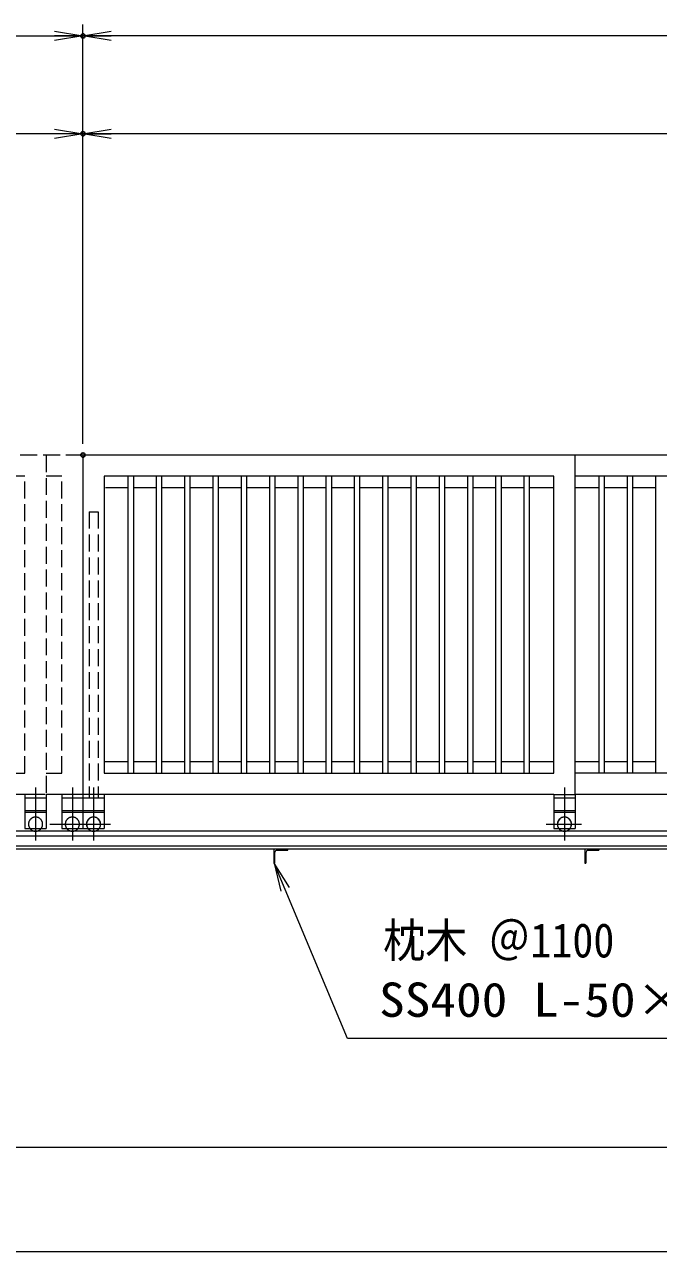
# Model space of a CAD drawing. Units: millimetres, scale not verified. Extents: x -11880 to 11880, y -8400 to 8400.
# Drawn here: x -4170 to -1929, y 795 to 5134 of the extents above; entities that cross this region are included whole.
import ezdxf
from ezdxf.enums import TextEntityAlignment as Align

# ---------------------------------------------------------------- set-up
doc = ezdxf.new("R2010")
doc.units = ezdxf.units.MM
doc.header["$LTSCALE"] = 30
doc.header["$PDMODE"] = 32
doc.header["$PDSIZE"] = 15
for name, pattern in [('USER2', [2.7, 2, -0.7]), ('USER4', [80, 60, -20]), ('USER5', [160, 100, -20, 20, -20]), ('USER6', [200, 100, -20, 20, -20, 20, -20])]:
    doc.linetypes.add(name, pattern=pattern)
for name, color, linetype, lineweight in [('0-1_外形線', 7, 'Continuous', 18), ('0-2_01', 4, 'Continuous', 18), ('0-4_隠れ線', 4, 'USER2', 18), ('0-8_寸法線', 3, 'Continuous', 18), ('0-9_0', 7, 'Continuous', 18)]:
    doc.layers.add(name, color=color, linetype=linetype, lineweight=lineweight)
doc.layers.add('0-A_DEFPOINTS', color=7, linetype='Continuous')
doc.styles.add('ＭＳ ゴシック', font='')
doc.styles.get('ＭＳ ゴシック').set_extended_font_data('MS Gothic')

# ---------------------------------------------------------------- blocks, each defined once
blk = doc.blocks.new('_OPEN')
at = {"layer": '0-9_0'}
blk.add_line((0, 0), (-30, 0), dxfattribs=at)
blk.add_lwpolyline([(-30, 5), (0, 0), (-30, -5)], dxfattribs=at)
blk = doc.blocks.new('S159')
at = {"layer": '0-8_寸法線'}
for points in [[(12685171, -15406651), (12636031, -15406651), (12629405.6, -15390848.2), (12628245.7, -15388081.5)], [(12629866.7, -15390654.8), (12628245.7, -15388081.5), (12628944.5, -15391041.5)]]:
    blk.add_lwpolyline(points, dxfattribs=at)
at = {"layer": '0-8_寸法線', "color": 254, "style": 'ＭＳ ゴシック'}
for s, width, p in [('枕木 ＠1100', 0.9, (12639811, -15399160.5)), ('SS400 L-50×50×t4', 1.1, (12639379, -15405460.5))]:
    blk.add_text(s, height=3637, dxfattribs=dict(at, width=width)).set_placement(p, align=Align.BOTTOM_LEFT)

msp = doc.modelspace()

# ---------------------------------------------------------------- linework, layer by layer
at = {"layer": '0-1_外形線'}
for p, q in [((-2223.83, 3611.32), (-3963.83, 3611.32)), ((-2223.83, 3611.32), (-3963.83, 3611.32)), ((-3963.83, 3611.32), (-3963.83, 2411.31)), ((-3963.83, 3611.32), (-3963.83, 2411.31)), ((-2223.83, 2411.31), (-2223.83, 3611.32)), ((-2223.83, 2411.31), (-2223.83, 3611.32)), ((-1572.66, 3611.32), (-2223.83, 3611.32)), ((-1572.66, 3611.32), (-2223.83, 3611.32)), ((-2298.83, 3536.32), (-3888.83, 3536.32)), ((-2298.83, 3536.32), (-3888.83, 3536.32)), ((-3888.83, 3536.32), (-3888.83, 2486.31)), ((-3888.83, 3536.32), (-3888.83, 2486.31)), ((-3803.33, 2486.31), (-3803.33, 3536.32)), ((-3803.33, 2486.31), (-3803.33, 3536.32)), ((-3784.33, 2486.31), (-3784.33, 3536.32)), ((-3784.33, 2486.31), (-3784.33, 3536.32)), ((-3703.33, 2486.31), (-3703.33, 3536.32)), ((-3703.33, 2486.31), (-3703.33, 3536.32)), ((-3684.33, 2486.31), (-3684.33, 3536.32)), ((-3684.33, 2486.31), (-3684.33, 3536.32)), ((-3603.33, 2486.31), (-3603.33, 3536.32)), ((-3603.33, 2486.31), (-3603.33, 3536.32)), ((-3584.33, 2486.31), (-3584.33, 3536.32)), ((-3584.33, 2486.31), (-3584.33, 3536.32)), ((-3503.33, 2486.31), (-3503.33, 3536.32)), ((-3503.33, 2486.31), (-3503.33, 3536.32)), ((-3484.33, 2486.31), (-3484.33, 3536.32)), ((-3484.33, 2486.31), (-3484.33, 3536.32)), ((-3403.33, 2486.31), (-3403.33, 3536.32)), ((-3403.33, 2486.31), (-3403.33, 3536.32)), ((-3384.33, 2486.31), (-3384.33, 3536.32)), ((-3384.33, 2486.31), (-3384.33, 3536.32)), ((-3303.33, 2486.31), (-3303.33, 3536.32)), ((-3303.33, 2486.31), (-3303.33, 3536.32)), ((-3284.33, 2486.31), (-3284.33, 3536.32)), ((-3284.33, 2486.31), (-3284.33, 3536.32)), ((-3203.33, 2486.31), (-3203.33, 3536.32)), ((-3203.33, 2486.31), (-3203.33, 3536.32)), ((-3184.33, 2486.31), (-3184.33, 3536.32)), ((-3184.33, 2486.31), (-3184.33, 3536.32)), ((-3103.33, 2486.31), (-3103.33, 3536.32)), ((-3103.33, 2486.31), (-3103.33, 3536.32)), ((-3084.33, 2486.31), (-3084.33, 3536.32)), ((-3084.33, 2486.31), (-3084.33, 3536.32)), ((-3003.33, 2486.31), (-3003.33, 3536.32)), ((-3003.33, 2486.31), (-3003.33, 3536.32)), ((-2984.33, 2486.31), (-2984.33, 3536.32)), ((-2984.33, 2486.31), (-2984.33, 3536.32)), ((-2903.33, 2486.31), (-2903.33, 3536.32)), ((-2903.33, 2486.31), (-2903.33, 3536.32)), ((-2884.33, 2486.31), (-2884.33, 3536.32)), ((-2884.33, 2486.31), (-2884.33, 3536.32)), ((-2803.33, 2486.31), (-2803.33, 3536.32)), ((-2803.33, 2486.31), (-2803.33, 3536.32)), ((-2784.33, 2486.31), (-2784.33, 3536.32)), ((-2784.33, 2486.31), (-2784.33, 3536.32)), ((-2703.33, 2486.31), (-2703.33, 3536.32)), ((-2703.33, 2486.31), (-2703.33, 3536.32)), ((-2684.33, 2486.31), (-2684.33, 3536.32)), ((-2684.33, 2486.31), (-2684.33, 3536.32)), ((-2603.33, 2486.31), (-2603.33, 3536.32)), ((-2603.33, 2486.31), (-2603.33, 3536.32)), ((-2584.33, 2486.31), (-2584.33, 3536.32)), ((-2584.33, 2486.31), (-2584.33, 3536.32)), ((-2503.33, 2486.31), (-2503.33, 3536.32)), ((-2503.33, 2486.31), (-2503.33, 3536.32)), ((-2484.33, 2486.31), (-2484.33, 3536.32)), ((-2484.33, 2486.31), (-2484.33, 3536.32)), ((-2403.33, 2486.31), (-2403.33, 3536.32)), ((-2403.33, 2486.31), (-2403.33, 3536.32)), ((-2384.33, 2486.31), (-2384.33, 3536.32)), ((-2384.33, 2486.31), (-2384.33, 3536.32)), ((-2298.83, 2486.31), (-2298.83, 3536.32)), ((-2298.83, 2486.31), (-2298.83, 3536.32)), ((-1565.85, 3536.32), (-2223.83, 3536.32)), ((-1565.85, 3536.32), (-2223.83, 3536.32)), ((-2138.33, 2486.31), (-2138.33, 3536.32)), ((-2138.33, 2486.31), (-2138.33, 3536.32)), ((-2119.33, 2486.31), (-2119.33, 3536.32)), ((-2119.33, 2486.31), (-2119.33, 3536.32)), ((-2038.33, 2486.31), (-2038.33, 3536.32)), ((-2038.33, 2486.31), (-2038.33, 3536.32)), ((-2019.33, 2486.31), (-2019.33, 3536.32)), ((-2019.33, 2486.31), (-2019.33, 3536.32)), ((-1938.33, 2486.31), (-1938.33, 3536.32)), ((-1938.33, 2486.31), (-1938.33, 3536.32)), ((-3884.33, 3496.32), (-3803.33, 3496.32)), ((-3884.33, 3496.32), (-3803.33, 3496.32)), ((-3784.33, 3496.32), (-3703.33, 3496.32)), ((-3784.33, 3496.32), (-3703.33, 3496.32)), ((-3684.33, 3496.32), (-3603.33, 3496.32)), ((-3684.33, 3496.32), (-3603.33, 3496.32)), ((-3584.33, 3496.32), (-3503.33, 3496.32)), ((-3584.33, 3496.32), (-3503.33, 3496.32)), ((-3484.33, 3496.32), (-3403.33, 3496.32)), ((-3484.33, 3496.32), (-3403.33, 3496.32)), ((-3384.33, 3496.32), (-3303.33, 3496.32)), ((-3384.33, 3496.32), (-3303.33, 3496.32)), ((-3284.33, 3496.32), (-3203.33, 3496.32)), ((-3284.33, 3496.32), (-3203.33, 3496.32)), ((-3184.33, 3496.32), (-3103.33, 3496.32)), ((-3184.33, 3496.32), (-3103.33, 3496.32)), ((-3084.33, 3496.32), (-3003.33, 3496.32)), ((-3084.33, 3496.32), (-3003.33, 3496.32)), ((-2984.33, 3496.32), (-2903.33, 3496.32)), ((-2984.33, 3496.32), (-2903.33, 3496.32)), ((-2884.33, 3496.32), (-2803.33, 3496.32)), ((-2884.33, 3496.32), (-2803.33, 3496.32)), ((-2784.33, 3496.32), (-2703.33, 3496.32)), ((-2784.33, 3496.32), (-2703.33, 3496.32)), ((-2684.33, 3496.32), (-2603.33, 3496.32)), ((-2684.33, 3496.32), (-2603.33, 3496.32)), ((-2584.33, 3496.32), (-2503.33, 3496.32)), ((-2584.33, 3496.32), (-2503.33, 3496.32)), ((-2484.33, 3496.32), (-2403.33, 3496.32)), ((-2484.33, 3496.32), (-2403.33, 3496.32)), ((-2383.83, 3496.32), (-2298.83, 3496.32)), ((-2383.83, 3496.32), (-2298.83, 3496.32)), ((-2223.83, 3496.32), (-2138.33, 3496.32)), ((-2223.83, 3496.32), (-2138.33, 3496.32)), ((-2119.33, 3496.32), (-2038.33, 3496.32)), ((-2119.33, 3496.32), (-2038.33, 3496.32)), ((-2019.33, 3496.32), (-1938.33, 3496.32)), ((-2019.33, 3496.32), (-1938.33, 3496.32)), ((-3803.83, 2526.31), (-3888.83, 2526.31)), ((-3803.83, 2526.31), (-3888.83, 2526.31)), ((-3703.83, 2526.31), (-3784.33, 2526.31)), ((-3703.83, 2526.31), (-3784.33, 2526.31)), ((-3603.83, 2526.31), (-3684.33, 2526.31)), ((-3603.83, 2526.31), (-3684.33, 2526.31)), ((-3603.83, 2526.31), (-3683.83, 2526.31)), ((-3603.83, 2526.31), (-3683.83, 2526.31)), ((-3503.83, 2526.31), (-3584.33, 2526.31)), ((-3503.83, 2526.31), (-3584.33, 2526.31)), ((-3403.83, 2526.31), (-3484.33, 2526.31)), ((-3403.83, 2526.31), (-3484.33, 2526.31)), ((-3303.83, 2526.31), (-3384.33, 2526.31)), ((-3303.83, 2526.31), (-3384.33, 2526.31)), ((-3203.83, 2526.31), (-3284.33, 2526.31)), ((-3203.83, 2526.31), (-3284.33, 2526.31)), ((-3103.83, 2526.31), (-3184.33, 2526.31)), ((-3103.83, 2526.31), (-3184.33, 2526.31)), ((-3003.83, 2526.31), (-3084.33, 2526.31)), ((-3003.83, 2526.31), (-3084.33, 2526.31)), ((-2903.83, 2526.31), (-2984.33, 2526.31)), ((-2903.83, 2526.31), (-2984.33, 2526.31)), ((-2803.83, 2526.31), (-2884.33, 2526.31)), ((-2803.83, 2526.31), (-2884.33, 2526.31)), ((-2703.83, 2526.31), (-2784.33, 2526.31)), ((-2703.83, 2526.31), (-2784.33, 2526.31)), ((-2603.83, 2526.31), (-2684.33, 2526.31)), ((-2603.83, 2526.31), (-2684.33, 2526.31)), ((-2503.83, 2526.31), (-2584.33, 2526.31)), ((-2503.83, 2526.31), (-2584.33, 2526.31)), ((-2403.83, 2526.31), (-2484.33, 2526.31)), ((-2403.83, 2526.31), (-2484.33, 2526.31)), ((-2298.83, 2526.31), (-2384.33, 2526.31)), ((-2298.83, 2526.31), (-2384.33, 2526.31)), ((-2138.33, 2526.31), (-2223.83, 2526.31)), ((-2138.33, 2526.31), (-2223.83, 2526.31)), ((-2038.33, 2526.31), (-2119.33, 2526.31)), ((-2038.33, 2526.31), (-2119.33, 2526.31)), ((-1938.33, 2526.31), (-2019.33, 2526.31)), ((-1938.33, 2526.31), (-2019.33, 2526.31)), ((-3888.83, 2486.31), (-2298.83, 2486.31)), ((-3888.83, 2486.31), (-2298.83, 2486.31)), ((-633.83, 2486.31), (-2223.83, 2486.31)), ((-633.83, 2486.31), (-2223.83, 2486.31)), ((-2298.83, 2411.31), (-3963.83, 2411.31)), ((-2298.83, 2411.31), (-3963.83, 2411.31)), ((-612.33, 2411.31), (-2223.83, 2411.31)), ((-612.33, 2411.31), (-2223.83, 2411.31)), ((1111.17, 2281.31), (-6001.83, 2281.31)), ((1111.17, 2281.31), (-6001.83, 2281.31)), ((1111.17, 2263.81), (-6001.83, 2263.81)), ((1111.17, 2263.81), (-6001.83, 2263.81)), ((1111.17, 2228.11), (-6001.83, 2228.11)), ((1111.17, 2228.11), (-6001.83, 2228.11)), ((1111.17, 2217.81), (-6001.83, 2217.81)), ((1111.17, 2217.81), (-6001.83, 2217.81)), ((-3288.83, 2217.81), (-3288.83, 2167.81)), ((-3278.33, 2213.81), (-3241.83, 2213.81)), ((-3278.33, 2213.81), (-3241.83, 2213.81)), ((-2188.83, 2217.81), (-2188.83, 2167.81)), ((-2188.83, 2216.81), (-2188.83, 2217.81)), ((-2178.33, 2213.81), (-2141.83, 2213.81)), ((-2178.33, 2213.81), (-2141.83, 2213.81)), ((-3284.83, 2170.81), (-3284.83, 2207.31)), ((-3284.83, 2170.81), (-3284.83, 2207.31)), ((-2184.83, 2170.81), (-2184.83, 2207.31)), ((-2184.83, 2170.81), (-2184.83, 2207.31)), ((-3288.83, 2167.81), (-3287.83, 2167.81)), ((-2188.83, 2167.81), (-2187.83, 2167.81))]:
    msp.add_line(p, q, dxfattribs=at)
for points in [[(-3288.83, 2217.81), (-3288.83, 2167.81), (-3287.83, 2167.81)], [(-2188.83, 2216.81), (-2188.83, 2217.81), (-2188.83, 2167.81), (-2187.83, 2167.81)]]:
    msp.add_lwpolyline(points, dxfattribs=at)
for centre, radius, start, end in [((-3278.33, 2207.31), 6.5, 90, 180), ((-3278.33, 2207.31), 6.5, 90, 180), ((-3241.83, 2216.81), 3, 270, 0), ((-3241.83, 2216.81), 3, 270, 0), ((-2178.33, 2207.31), 6.5, 90, 180), ((-2178.33, 2207.31), 6.5, 90, 180), ((-2141.83, 2216.81), 3, 270, 0), ((-2141.83, 2216.81), 3, 270, 0), ((-3287.83, 2170.81), 3, 270, 0), ((-3287.83, 2170.81), 3, 270, 0), ((-2187.83, 2170.81), 3, 270, 0), ((-2187.83, 2170.81), 3, 270, 0)]:
    msp.add_arc(centre, radius, start, end, dxfattribs=at)
at = {"layer": '0-2_01', "linetype": 'USER5'}
for p, q in [((-4131.33, 2435.63), (-4131.33, 2248.52)), ((-4131.33, 2435.63), (-4131.33, 2248.52)), ((-4001.33, 2435.63), (-4001.33, 2248.52)), ((-4001.33, 2435.63), (-4001.33, 2248.52)), ((-3926.33, 2435.63), (-3926.33, 2248.52)), ((-3926.33, 2435.63), (-3926.33, 2248.52)), ((-2261.33, 2435.63), (-2261.33, 2248.52)), ((-2261.33, 2435.63), (-2261.33, 2248.52)), ((-4081.43, 2306.31), (-3944.1, 2306.31)), ((-4081.43, 2306.31), (-3944.1, 2306.31)), ((-3991.43, 2306.31), (-3866.1, 2306.31)), ((-3991.43, 2306.31), (-3866.1, 2306.31)), ((-2326.44, 2306.31), (-2201.1, 2306.31)), ((-2326.44, 2306.31), (-2201.1, 2306.31))]:
    msp.add_line(p, q, dxfattribs=at)
at = {"layer": '0-2_01', "color": 7}
for p, q in [((-4096.83, 2411.31), (-4223.83, 2411.31)), ((-4096.83, 2411.31), (-4223.83, 2411.31)), ((-3966.83, 2411.31), (-4093.83, 2411.31)), ((-3966.83, 2411.31), (-4093.83, 2411.31)), ((-3963.83, 2411.31), (-3963.83, 2291.31)), ((-3963.83, 2411.31), (-3963.83, 2291.31)), ((-3963.83, 2399.31), (-3888.83, 2399.31)), ((-3963.83, 2399.31), (-3888.83, 2399.31)), ((-3888.83, 2411.31), (-3888.83, 2291.31)), ((-3888.83, 2411.31), (-3888.83, 2291.31)), ((-2298.83, 2411.31), (-2298.83, 2291.31)), ((-2298.83, 2411.31), (-2298.83, 2291.31)), ((-2298.83, 2411.31), (-2223.83, 2411.31)), ((-2298.83, 2411.31), (-2223.83, 2411.31)), ((-2298.83, 2399.31), (-2223.83, 2399.31)), ((-2298.83, 2399.31), (-2223.83, 2399.31)), ((-2223.83, 2411.31), (-2223.83, 2291.31)), ((-2223.83, 2411.31), (-2223.83, 2291.31)), ((-3963.83, 2354.31), (-3888.83, 2354.31)), ((-3963.83, 2354.31), (-3888.83, 2354.31)), ((-2298.83, 2354.31), (-2223.83, 2354.31)), ((-2298.83, 2354.31), (-2223.83, 2354.31)), ((-3963.83, 2291.31), (-3888.83, 2291.31)), ((-3963.83, 2291.31), (-3888.83, 2291.31)), ((-2298.83, 2291.31), (-2223.83, 2291.31)), ((-2298.83, 2291.31), (-2223.83, 2291.31))]:
    msp.add_line(p, q, dxfattribs=at)
at = {"layer": '0-2_01', "linetype": 'USER6'}
for p, q in [((-4168.83, 2411.31), (-4168.83, 2291.31)), ((-4168.83, 2411.31), (-4168.83, 2291.31)), ((-4168.83, 2399.31), (-4093.83, 2399.31)), ((-4168.83, 2399.31), (-4093.83, 2399.31)), ((-4093.83, 2411.31), (-4093.83, 2291.31)), ((-4093.83, 2411.31), (-4093.83, 2291.31)), ((-4038.83, 2411.31), (-4038.83, 2291.31)), ((-4038.83, 2411.31), (-4038.83, 2291.31)), ((-4038.83, 2399.31), (-3963.83, 2399.31)), ((-4038.83, 2399.31), (-3963.83, 2399.31)), ((-4168.83, 2354.31), (-4093.83, 2354.31)), ((-4168.83, 2354.31), (-4093.83, 2354.31)), ((-4168.83, 2348.31), (-4093.83, 2348.31)), ((-4168.83, 2348.31), (-4093.83, 2348.31)), ((-4038.83, 2354.31), (-3963.83, 2354.31)), ((-4038.83, 2354.31), (-3963.83, 2354.31)), ((-4038.83, 2348.31), (-3963.83, 2348.31)), ((-4038.83, 2348.31), (-3963.83, 2348.31)), ((-4168.83, 2291.31), (-4093.83, 2291.31)), ((-4168.83, 2291.31), (-4093.83, 2291.31)), ((-4038.83, 2291.31), (-3963.83, 2291.31)), ((-4038.83, 2291.31), (-3963.83, 2291.31))]:
    msp.add_line(p, q, dxfattribs=at)
at = {"layer": '0-2_01', "linetype": 'USER4'}
for p, q in [((-3963.83, 2348.31), (-3888.83, 2348.31)), ((-3963.83, 2348.31), (-3888.83, 2348.31)), ((-2298.83, 2348.31), (-2223.83, 2348.31)), ((-2298.83, 2348.31), (-2223.83, 2348.31))]:
    msp.add_line(p, q, dxfattribs=at)
at = {"layer": '0-2_01', "linetype": 'USER6'}
for centre, start, end in [((-4131.33, 2306.31), 323.1301, 216.8699), ((-4131.33, 2306.31), 323.1301, 216.8699), ((-4001.33, 2306.31), 323.1301, 216.8699), ((-4001.33, 2306.31), 323.1301, 216.8699), ((-4131.33, 2306.31), 216.8699, 323.1301), ((-4131.33, 2306.31), 216.8699, 323.1301), ((-4001.33, 2306.31), 216.8699, 323.1301), ((-4001.33, 2306.31), 216.8699, 323.1301)]:
    msp.add_arc(centre, 25, start, end, dxfattribs=at)
at = {"layer": '0-2_01', "color": 7}
for centre, start, end in [((-3926.33, 2306.31), 323.1301, 216.8699), ((-2261.33, 2306.31), 323.1301, 216.8699), ((-3926.33, 2306.31), 216.8699, 323.1301), ((-2261.33, 2306.31), 216.8699, 323.1301)]:
    msp.add_arc(centre, 25, start, end, dxfattribs=at)
at = {"layer": '0-2_01', "linetype": 'USER4'}
for centre, start, end in [((-3926.33, 2306.31), 323.1301, 216.8699), ((-2261.33, 2306.31), 323.1301, 216.8699), ((-3926.33, 2306.31), 216.8699, 323.1301), ((-2261.33, 2306.31), 216.8699, 323.1301)]:
    msp.add_arc(centre, 25, start, end, dxfattribs=at)
at = {"layer": '0-4_隠れ線'}
for p, q in [((-3963.83, 3611.32), (-5963.83, 3611.32)), ((-3963.83, 3611.32), (-5963.83, 3611.32)), ((-4093.83, 3611.32), (-4093.83, 2411.31)), ((-4093.83, 3611.32), (-4093.83, 2411.31)), ((-4168.83, 3536.32), (-4223.83, 3536.32)), ((-4168.83, 2486.31), (-4168.83, 3536.32)), ((-4168.83, 2486.31), (-4168.83, 3536.32)), ((-4041.83, 3536.32), (-4093.83, 3536.32)), ((-4038.83, 3536.32), (-4093.83, 3536.32)), ((-4038.83, 2486.31), (-4038.83, 3536.32)), ((-4038.83, 2486.31), (-4038.83, 3536.32)), ((-3942.33, 3411.32), (-3942.33, 2399.31)), ((-3942.33, 3411.32), (-3942.33, 2399.31)), ((-3942.33, 3411.32), (-3910.33, 3411.32)), ((-3942.33, 3411.32), (-3910.33, 3411.32)), ((-3910.33, 3411.32), (-3910.33, 2399.31)), ((-3910.33, 3411.32), (-3910.33, 2399.31)), ((-4223.83, 2486.31), (-4168.83, 2486.31)), ((-4093.83, 2486.31), (-4038.83, 2486.31))]:
    msp.add_line(p, q, dxfattribs=at)
at = {"layer": '0-8_寸法線'}
for p, q in [((-3963.83, 3651.32), (-3963.83, 5133.94)), ((-3963.83, 3651.32), (-3963.83, 5133.94)), ((-6013.83, 5093.94), (-3963.83, 5093.94)), ((6186.17, 5093.94), (-3963.83, 5093.94)), ((-3963.83, 3651.32), (-3963.83, 4787.64)), ((-3963.83, 3651.32), (-3963.83, 4787.64)), ((-3963.83, 4747.64), (-5963.83, 4747.64)), ((1106.17, 4747.64), (-3963.83, 4747.64)), ((-4288.83, 1163.81), (1111.17, 1163.81)), ((-6013.83, 795.22), (8236.17, 795.22))]:
    msp.add_line(p, q, dxfattribs=at)
at = {"layer": '0-A_DEFPOINTS'}
for p in [(-3963.83, 5093.94), (-3963.83, 5093.94), (-3963.83, 4747.64), (-3963.83, 3611.32)]:
    msp.add_point(p, dxfattribs=at)

# ---------------------------------------------------------------- block references
at = {"layer": '0-8_寸法線'}
for name, p, xscale, yscale in [('_OPEN', (-3963.83, 5093.94), 3.333333, 3.333333), ('_OPEN', (-3963.83, 4747.64), 3.333333, 3.333333), ('S159', (-424229.35, 515103.86), 0.03333333, 0.03333333)]:
    msp.add_blockref(name, p, dxfattribs=dict(at, xscale=xscale, yscale=yscale))
at = {"layer": '0-8_寸法線', "xscale": 3.333333, "yscale": 3.333333, "rotation": 180}
for p in [(-3963.83, 5093.94), (-3963.83, 4747.64)]:
    msp.add_blockref('_OPEN', p, dxfattribs=at)

doc.saveas('drawing.dxf')
